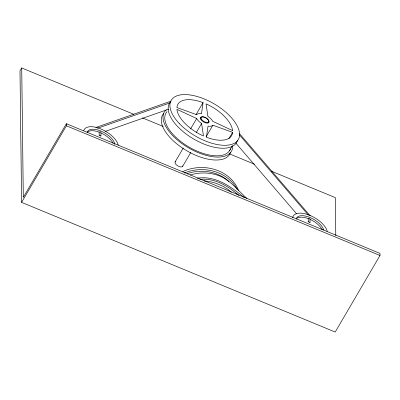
<?xml version="1.0" encoding="UTF-8"?>
<svg xmlns="http://www.w3.org/2000/svg" width="400" height="400" viewBox="0 0 400 400"><rect width="100%" height="100%" fill="white"/><g stroke="black" fill="none" stroke-linecap="round" stroke-linejoin="round"><path stroke-width="0.6" d="M203.055 102.645L201.475 113.765A9.72 4.655 30.3 0 0 196.63 114.67L176.9 107.545A31.095 14.9 30.3 0 1 203.055 102.645L195.98 114.745M100.805 136.165A0.97 0.82 -0.7 0 0 100.925 135.985L100.945 132.405L100.42 131.805L99.15 132.15L99.185 135.265A0.97 0.82 -0.7 0 0 99.09 135.455M309.87 222.615A0.97 0.82 -0.7 0 0 309.99 222.435L310.01 218.855L309.485 218.255L308.215 218.6L308.255 221.715A0.97 0.82 -0.7 0 0 308.155 221.905M21.725 67.955L20 70.9L21.605 202.37L335.205 332.045L380 255.475L379.975 253.385L66.375 123.715L23.305 197.335L21.725 67.955L133.765 114.285M21.605 202.37L66.4 125.8L66.375 123.715M190.52 129.04L196.675 118.525L176.925 109.325A31.095 14.9 30.3 0 0 203.465 136.015L201.595 123.47A9.72 4.655 30.3 0 1 196.675 118.525M175.11 161.945L183.26 148.015M200.185 119.085L201.125 117.48M196.365 132.41L201.595 123.47M182.7 166.295L190.85 152.365M208.085 122.895L208.715 121.825M206.1 136.79L212.87 125.22L232.595 132.345L228.905 138.66M229.49 150.76L232.53 145.565M190.33 174.985C198.725 172.265 207.855 172.375 216.315 174.795C229.26 178.51 237.255 189.915 246.91 198.445M95.915 127.47L171.12 101.125M97.605 128.235L170.46 102.715M105.05 131.48L168.505 109.25M199.84 179.385C214.805 177.735 228.185 186.185 239.05 195.545M197.23 178.2C216.03 175.345 230.855 186.725 244.635 197.81M142.425 117.87L163.22 126.465M229.635 153.93L254.47 164.195M271.215 171.12L335.325 197.63L335.785 235.575M99.185 135.265L100.925 135.985M308.255 221.715L309.99 222.435M66.4 125.8L380 255.475M231.345 192.34L227.915 189.365L223.48 186.535L218.55 184.3A41.63 35.115 -0.6 0 0 203.945 180.88M239.585 133.745L310.26 215.96M239.31 134.755L308.36 215.075M235.815 143.065L296.74 213.935M182.825 165.74A4.375 2.095 30.3 0 1 177.92 165.97A4.375 2.095 30.3 0 1 175.495 161.54M296.145 218.915A15.55 7.45 30.3 0 1 308.215 218.6M309.955 219.315A15.55 7.45 30.3 0 1 322.225 229.81M296.235 218.94A15.55 7.45 30.3 0 1 309.745 217.39A15.55 7.45 30.3 0 1 323.765 230.09M292.665 217.84A19.435 9.315 30.3 0 1 309.25 215.11A19.435 9.315 30.3 0 1 327.245 231.35M87.075 132.465A15.55 7.45 30.3 0 1 99.15 132.15M100.885 132.87A15.55 7.45 30.3 0 1 113.16 143.36M87.225 132.28A15.55 7.45 30.3 0 1 101.47 131.275A15.55 7.45 30.3 0 1 114.86 144.41M83.745 130.66A19.435 9.315 30.3 0 1 101.075 129.025A19.435 9.315 30.3 0 1 118.245 145.19M187.355 173.62A36.93 31.145 -0.7 0 1 228.935 181.575M236.775 193.445A36.93 31.145 -0.7 0 1 237.16 194.625M184.36 172.965A38.87 32.785 -0.7 0 1 237.02 189.215M182.745 171.57A38.87 32.785 -0.7 0 1 238.485 190.525M230.445 148.81A36.93 17.695 30.3 0 1 188.83 146.945A36.93 17.695 30.3 0 1 167.065 111.615M232.7 146.135A38.87 18.625 30.3 0 1 190.35 148.88A38.87 18.625 30.3 0 1 166.35 109.685M237.52 140.25A38.87 18.625 30.3 0 1 194 139.19A38.87 18.625 30.3 0 1 170.685 101.64M212.87 125.22A9.72 4.655 30.3 0 1 208.02 126.125L206.44 137.245A31.095 14.9 30.3 0 0 232.595 132.345M205.095 117.5A4.86 2.33 30.3 0 1 208.405 122.885A4.86 2.33 30.3 0 1 200.93 119.6A4.86 2.33 30.3 0 1 204.715 117.335M230.465 152.575A38.87 18.625 30.3 0 1 186.61 150.675A38.87 18.625 30.3 0 1 163.795 113.42M232.575 130.565L212.82 121.365A9.72 4.655 30.3 0 0 207.905 116.42L206.03 103.875A31.095 14.9 30.3 0 1 232.575 130.565M201.54 119.42A4.375 2.095 30.3 0 0 208.33 122.23A4.375 2.095 30.3 0 0 204.89 117.3A4.375 2.095 30.3 0 0 201.54 119.42M179.38 123.59A38.87 18.625 30.3 0 0 238.12 139.87A38.87 18.625 30.3 0 0 196.745 96.38A38.87 18.625 30.3 0 0 179.38 123.59"/></g></svg>
